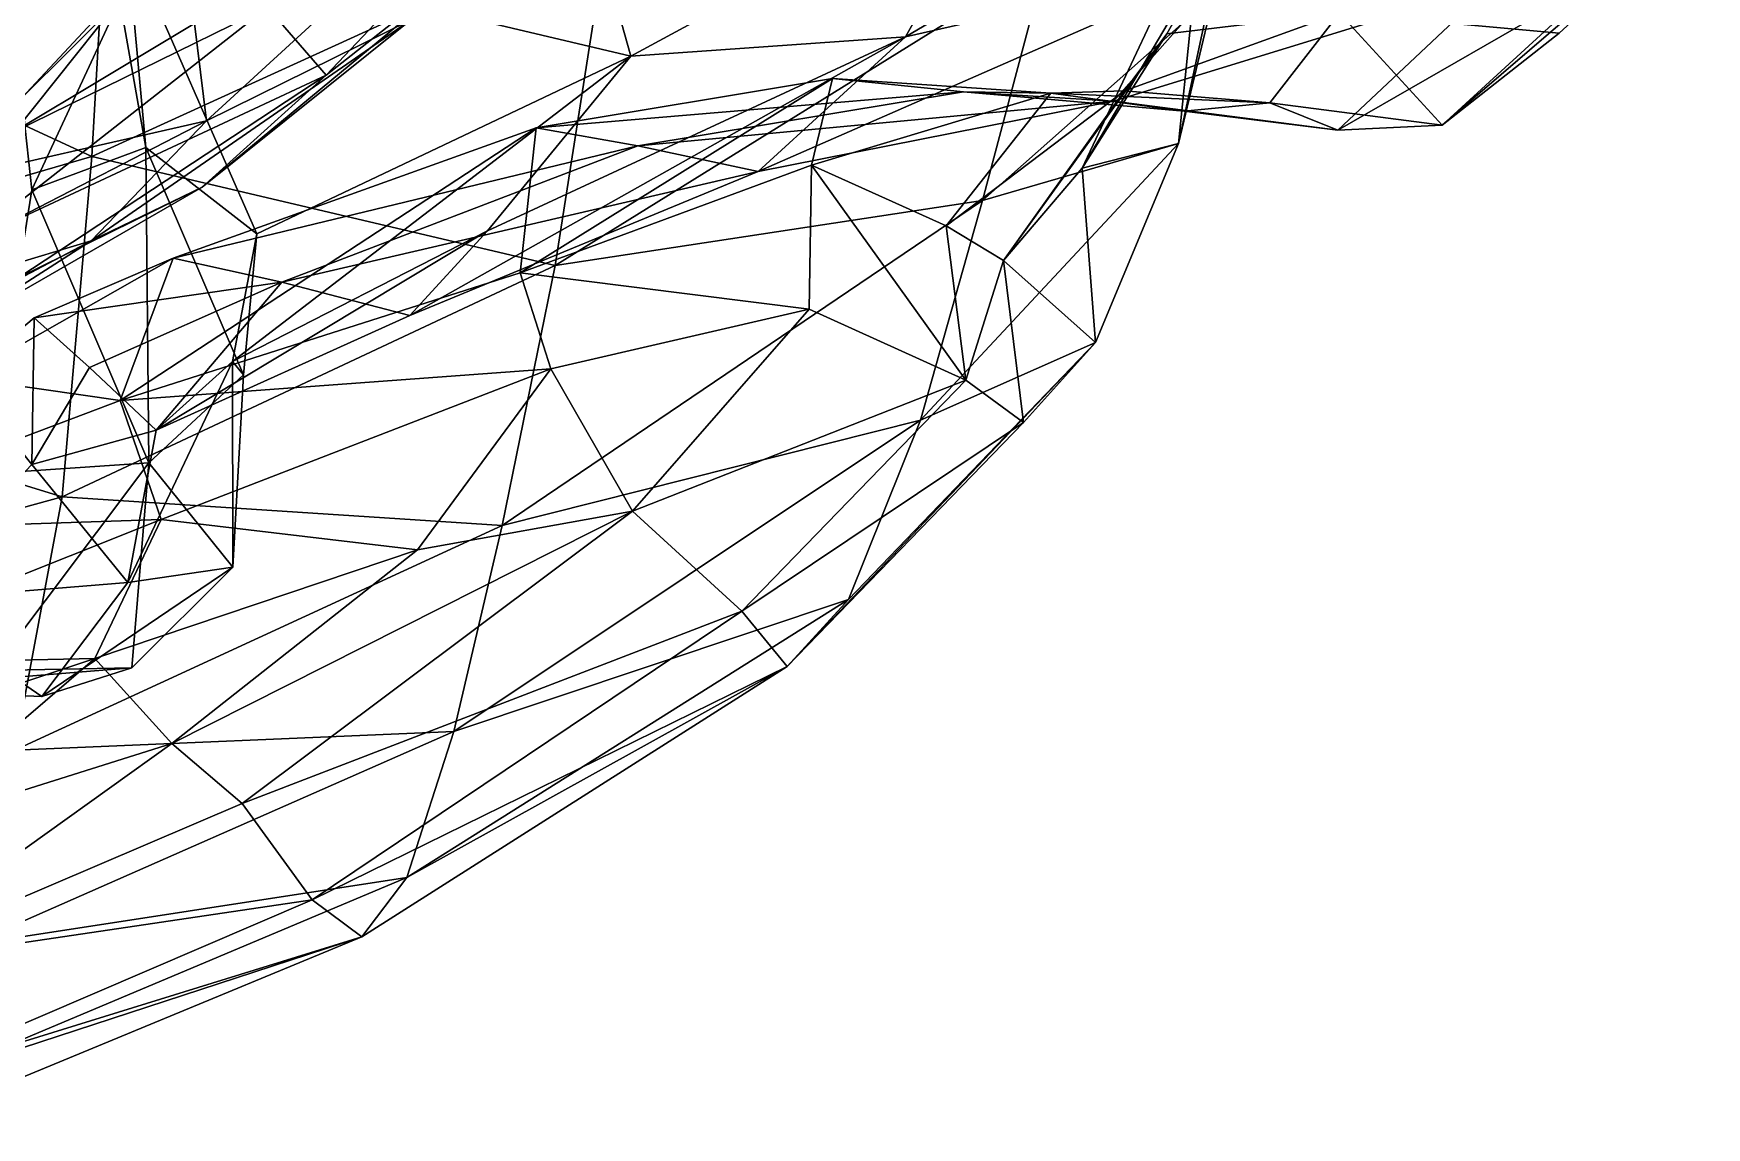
# Model space of a CAD drawing. Extents: x -4.77 to 4.77, y -2.48 to 3.3.
# Drawn here: x 0.1919 to 0.4773, y -2.4513 to -2.2647 of the extents above; entities that cross this region are included whole.
import ezdxf

# ---------------------------------------------------------------- set-up
doc = ezdxf.new("R2010")
doc.units = 0

msp = doc.modelspace()

# ---------------------------------------------------------------- linework, layer by layer
for points in [[(0.29375, -2.26856, -0.59792), (0.20773, -2.24819, -0.65384), (0.27683, -2.20829, -0.59)], [(0.29375, -2.26856, 0.59792), (0.27683, -2.20829, 0.59), (0.20773, -2.24819, 0.65384)], [(0.27683, -2.20829, -0.59), (0.35843, -2.23355, -0.51914), (0.29375, -2.26856, -0.59792)], [(0.27683, -2.20829, 0.59), (0.29375, -2.26856, 0.59792), (0.35843, -2.23355, 0.51914)], [(0.20183, -2.28567, 0.2466), (0.20611, -2.21076, 0.31809), (0.105, -2.24086, 0.32731)], [(0.20183, -2.28567, -0.2466), (0.105, -2.24086, -0.32731), (0.20611, -2.21076, -0.31809)], [(0.20611, -2.21076, 0.31809), (0.20183, -2.28567, 0.2466), (0.29009, -2.24536, 0.23145)], [(0.20611, -2.21076, -0.31809), (0.29009, -2.24536, -0.23145), (0.20183, -2.28567, -0.2466)], [(0.34062, -2.26523, -0.50061), (0.41258, -2.22285, -0.40562), (0.39717, -2.25242, -0.3916)], [(0.34062, -2.26523, -0.50061), (0.35843, -2.23355, -0.51914), (0.41258, -2.22285, -0.40562)], [(0.34062, -2.26523, 0.50061), (0.39717, -2.25242, 0.3916), (0.41258, -2.22285, 0.40562)], [(0.34062, -2.26523, 0.50061), (0.41258, -2.22285, 0.40562), (0.35843, -2.23355, 0.51914)], [(0.40415, -2.23118, -0.01649), (0.37078, -2.28765, -0.08511), (0.3852, -2.26474, -0.09885)], [(0.40415, -2.23118, -0.01649), (0.39119, -2.24425, 0.01205), (0.37078, -2.28765, -0.08511)], [(0.40415, -2.23118, 0.01649), (0.3852, -2.26474, 0.09885), (0.37078, -2.28765, 0.08511)], [(0.40415, -2.23118, 0.01649), (0.37078, -2.28765, 0.08511), (0.39119, -2.24425, -0.01205)], [(0.40415, -2.23118, -0.01649), (0.3852, -2.26474, -0.09885), (0.41464, -2.26123, -0.10009)], [(0.40415, -2.23118, 0.01649), (0.41464, -2.26123, 0.10009), (0.3852, -2.26474, 0.09885)], [(0.29375, -2.26856, -0.59792), (0.35843, -2.23355, -0.51914), (0.34062, -2.26523, -0.50061)], [(0.29375, -2.26856, 0.59792), (0.34062, -2.26523, 0.50061), (0.35843, -2.23355, 0.51914)], [(0.23177, -2.26024, -0.82074), (0.24179, -2.27182, -0.89091), (0.27609, -2.23556, -0.86358)], [(0.23177, -2.26024, 0.82074), (0.27609, -2.23556, 0.86358), (0.24179, -2.27182, 0.89091)], [(0.28106, -2.24085, -0.92582), (0.27609, -2.23556, -0.86358), (0.24179, -2.27182, -0.89091)], [(0.28106, -2.24085, 0.92582), (0.24179, -2.27182, 0.89091), (0.27609, -2.23556, 0.86358)], [(0.26653, -2.23817, -1.04019), (0.22141, -2.27956, -1.0237), (0.21932, -2.26298, -1.07505)], [(0.26653, -2.23817, 1.04019), (0.21932, -2.26298, 1.07505), (0.22141, -2.27956, 1.0237)], [(0.25619, -2.26241, -0.9719), (0.22141, -2.27956, -1.0237), (0.26653, -2.23817, -1.04019)], [(0.25619, -2.26241, 0.9719), (0.26653, -2.23817, 1.04019), (0.22141, -2.27956, 1.0237)], [(0.3872, -2.28345, 0.02136), (0.39696, -2.23784, 0.04609), (0.39325, -2.25815, 0.06699)], [(0.3872, -2.28345, 0.02136), (0.39119, -2.24425, 0.01205), (0.39696, -2.23784, 0.04609)], [(0.3872, -2.28345, -0.02136), (0.39325, -2.25815, -0.06699), (0.39696, -2.23784, -0.04609)], [(0.3872, -2.28345, -0.02136), (0.39696, -2.23784, -0.04609), (0.39119, -2.24425, -0.01205)], [(0.20183, -2.28567, 0.2466), (0.105, -2.24086, 0.32731), (0.10228, -2.3146, 0.25278)], [(0.20183, -2.28567, -0.2466), (0.10228, -2.3146, -0.25278), (0.105, -2.24086, -0.32731)], [(0.22067, -2.2909, -0.94563), (0.28106, -2.24085, -0.92582), (0.24179, -2.27182, -0.89091)], [(0.22067, -2.2909, -0.94563), (0.25619, -2.26241, -0.9719), (0.28106, -2.24085, -0.92582)], [(0.22067, -2.2909, 0.94563), (0.24179, -2.27182, 0.89091), (0.28106, -2.24085, 0.92582)], [(0.22067, -2.2909, 0.94563), (0.28106, -2.24085, 0.92582), (0.25619, -2.26241, 0.9719)], [(0.47727, -2.24152, -0.11523), (0.43216, -2.28031, -0.19424), (0.45968, -2.25507, -0.2017)], [(0.47727, -2.24152, -0.11523), (0.45216, -2.26461, -0.10014), (0.43216, -2.28031, -0.19424)], [(0.47727, -2.24152, 0.11523), (0.45968, -2.25507, 0.2017), (0.43216, -2.28031, 0.19424)], [(0.47727, -2.24152, 0.11523), (0.43216, -2.28031, 0.19424), (0.45216, -2.26461, 0.10014)], [(0.20183, -2.28567, 0.2466), (0.28085, -2.30427, 0.16446), (0.29009, -2.24536, 0.23145)], [(0.20183, -2.28567, -0.2466), (0.29009, -2.24536, -0.23145), (0.28085, -2.30427, -0.16446)], [(0.29009, -2.24536, 0.23145), (0.28085, -2.30427, 0.16446), (0.36465, -2.25221, 0.13949)], [(0.29009, -2.24536, -0.23145), (0.36465, -2.25221, -0.13949), (0.28085, -2.30427, -0.16446)], [(0.37078, -2.28765, -0.08511), (0.39119, -2.24425, 0.01205), (0.3872, -2.28345, 0.02136)], [(0.37078, -2.28765, 0.08511), (0.3872, -2.28345, -0.02136), (0.39119, -2.24425, -0.01205)], [(0.20658, -2.25903, -0.70708), (0.20773, -2.24819, -0.65384), (0.21103, -2.28416, -0.68716)], [(0.20658, -2.25903, 0.70708), (0.21103, -2.28416, 0.68716), (0.20773, -2.24819, 0.65384)], [(0.21103, -2.28416, -0.68716), (0.20773, -2.24819, -0.65384), (0.22999, -2.29884, -0.65223)], [(0.29375, -2.26856, -0.59792), (0.22999, -2.29884, -0.65223), (0.20773, -2.24819, -0.65384)], [(0.21103, -2.28416, 0.68716), (0.22999, -2.29884, 0.65223), (0.20773, -2.24819, 0.65384)], [(0.29375, -2.26856, 0.59792), (0.20773, -2.24819, 0.65384), (0.22999, -2.29884, 0.65223)], [(0.18989, -2.27567, -0.71768), (0.18867, -2.28143, -0.79335), (0.21309, -2.25077, -0.76777)], [(0.23177, -2.26024, -0.82074), (0.21309, -2.25077, -0.76777), (0.18867, -2.28143, -0.79335)], [(0.18989, -2.27567, 0.71768), (0.21309, -2.25077, 0.76777), (0.18867, -2.28143, 0.79335)], [(0.23177, -2.26024, 0.82074), (0.18867, -2.28143, 0.79335), (0.21309, -2.25077, 0.76777)], [(0.18989, -2.27567, -0.71768), (0.21309, -2.25077, -0.76777), (0.20658, -2.25903, -0.70708)], [(0.18989, -2.27567, 0.71768), (0.20658, -2.25903, 0.70708), (0.21309, -2.25077, 0.76777)], [(0.35379, -2.29316, 0.08686), (0.36465, -2.25221, 0.13949), (0.28085, -2.30427, 0.16446)], [(0.35379, -2.29316, -0.08686), (0.28085, -2.30427, -0.16446), (0.36465, -2.25221, -0.13949)], [(0.39717, -2.25242, -0.3916), (0.31548, -2.28824, -0.47921), (0.34062, -2.26523, -0.50061)], [(0.39717, -2.25242, -0.3916), (0.37612, -2.27621, -0.37511), (0.31548, -2.28824, -0.47921)], [(0.39717, -2.25242, 0.3916), (0.34062, -2.26523, 0.50061), (0.31548, -2.28824, 0.47921)], [(0.39717, -2.25242, 0.3916), (0.31548, -2.28824, 0.47921), (0.37612, -2.27621, 0.37511)], [(0.39325, -2.25815, 0.06699), (0.36465, -2.25221, 0.13949), (0.35379, -2.29316, 0.08686)], [(0.39325, -2.25815, -0.06699), (0.35379, -2.29316, -0.08686), (0.36465, -2.25221, -0.13949)], [(0.44075, -2.25635, -0.27101), (0.37612, -2.27621, -0.37511), (0.39717, -2.25242, -0.3916)], [(0.44075, -2.25635, 0.27101), (0.39717, -2.25242, 0.3916), (0.37612, -2.27621, 0.37511)], [(0.44075, -2.25635, -0.27101), (0.41439, -2.2812, -0.25886), (0.37612, -2.27621, -0.37511)], [(0.44075, -2.25635, 0.27101), (0.37612, -2.27621, 0.37511), (0.41439, -2.2812, 0.25886)], [(0.45968, -2.25507, -0.2017), (0.41439, -2.2812, -0.25886), (0.44075, -2.25635, -0.27101)], [(0.45968, -2.25507, -0.2017), (0.43216, -2.28031, -0.19424), (0.41439, -2.2812, -0.25886)], [(0.45968, -2.25507, 0.2017), (0.44075, -2.25635, 0.27101), (0.41439, -2.2812, 0.25886)], [(0.45968, -2.25507, 0.2017), (0.41439, -2.2812, 0.25886), (0.43216, -2.28031, 0.19424)], [(0.23177, -2.26024, -0.82074), (0.18867, -2.28143, -0.79335), (0.18043, -2.30045, -0.84132)], [(0.24179, -2.27182, -0.89091), (0.23177, -2.26024, -0.82074), (0.18043, -2.30045, -0.84132)], [(0.23177, -2.26024, 0.82074), (0.18043, -2.30045, 0.84132), (0.18867, -2.28143, 0.79335)], [(0.24179, -2.27182, 0.89091), (0.18043, -2.30045, 0.84132), (0.23177, -2.26024, 0.82074)], [(0.20658, -2.25903, -0.70708), (0.19158, -2.29136, -0.69953), (0.18989, -2.27567, -0.71768)], [(0.20658, -2.25903, 0.70708), (0.18989, -2.27567, 0.71768), (0.19158, -2.29136, 0.69953)], [(0.20658, -2.25903, -0.70708), (0.21103, -2.28416, -0.68716), (0.19158, -2.29136, -0.69953)], [(0.20658, -2.25903, 0.70708), (0.19158, -2.29136, 0.69953), (0.21103, -2.28416, 0.68716)], [(0.35379, -2.29316, 0.08686), (0.3872, -2.28345, 0.02136), (0.39325, -2.25815, 0.06699)], [(0.35379, -2.29316, -0.08686), (0.39325, -2.25815, -0.06699), (0.3872, -2.28345, -0.02136)], [(0.18715, -2.263, -1.11701), (0.21932, -2.26298, -1.07505), (0.17342, -2.29048, -1.07759)], [(0.22141, -2.27956, -1.0237), (0.17342, -2.29048, -1.07759), (0.21932, -2.26298, -1.07505)], [(0.18715, -2.263, 1.11701), (0.17342, -2.29048, 1.07759), (0.21932, -2.26298, 1.07505)], [(0.22141, -2.27956, 1.0237), (0.21932, -2.26298, 1.07505), (0.17342, -2.29048, 1.07759)], [(0.20171, -2.30003, -0.98355), (0.25619, -2.26241, -0.9719), (0.22067, -2.2909, -0.94563)], [(0.20171, -2.30003, -0.98355), (0.22141, -2.27956, -1.0237), (0.25619, -2.26241, -0.9719)], [(0.20171, -2.30003, 0.98355), (0.22067, -2.2909, 0.94563), (0.25619, -2.26241, 0.9719)], [(0.20171, -2.30003, 0.98355), (0.25619, -2.26241, 0.9719), (0.22141, -2.27956, 1.0237)], [(0.41464, -2.26123, -0.10009), (0.37797, -2.27445, -0.18082), (0.40279, -2.2765, -0.18704)], [(0.41464, -2.26123, -0.10009), (0.3852, -2.26474, -0.09885), (0.37797, -2.27445, -0.18082)], [(0.41464, -2.26123, 0.10009), (0.40279, -2.2765, 0.18704), (0.37797, -2.27445, 0.18082)], [(0.41464, -2.26123, 0.10009), (0.37797, -2.27445, 0.18082), (0.3852, -2.26474, 0.09885)], [(0.43216, -2.28031, -0.19424), (0.41464, -2.26123, -0.10009), (0.40279, -2.2765, -0.18704)], [(0.43216, -2.28031, 0.19424), (0.40279, -2.2765, 0.18704), (0.41464, -2.26123, 0.10009)], [(0.43216, -2.28031, -0.19424), (0.45216, -2.26461, -0.10014), (0.41464, -2.26123, -0.10009)], [(0.43216, -2.28031, 0.19424), (0.41464, -2.26123, 0.10009), (0.45216, -2.26461, 0.10014)], [(0.34062, -2.26523, -0.50061), (0.25606, -2.31281, -0.5372), (0.26932, -2.29837, -0.57541)], [(0.34062, -2.26523, -0.50061), (0.31548, -2.28824, -0.47921), (0.25606, -2.31281, -0.5372)], [(0.34062, -2.26523, 0.50061), (0.26932, -2.29837, 0.57541), (0.25606, -2.31281, 0.5372)], [(0.34062, -2.26523, 0.50061), (0.25606, -2.31281, 0.5372), (0.31548, -2.28824, 0.47921)], [(0.29375, -2.26856, -0.59792), (0.34062, -2.26523, -0.50061), (0.26932, -2.29837, -0.57541)], [(0.29375, -2.26856, 0.59792), (0.26932, -2.29837, 0.57541), (0.34062, -2.26523, 0.50061)], [(0.3852, -2.26474, -0.09885), (0.35732, -2.30343, -0.17402), (0.37797, -2.27445, -0.18082)], [(0.3852, -2.26474, -0.09885), (0.37078, -2.28765, -0.08511), (0.35732, -2.30343, -0.17402)], [(0.3852, -2.26474, 0.09885), (0.37797, -2.27445, 0.18082), (0.35732, -2.30343, 0.17402)], [(0.3852, -2.26474, 0.09885), (0.35732, -2.30343, 0.17402), (0.37078, -2.28765, 0.08511)], [(0.22585, -2.32066, -0.60692), (0.29375, -2.26856, -0.59792), (0.26932, -2.29837, -0.57541)], [(0.22585, -2.32066, -0.60692), (0.22999, -2.29884, -0.65223), (0.29375, -2.26856, -0.59792)], [(0.22585, -2.32066, 0.60692), (0.26932, -2.29837, 0.57541), (0.29375, -2.26856, 0.59792)], [(0.22585, -2.32066, 0.60692), (0.29375, -2.26856, 0.59792), (0.22999, -2.29884, 0.65223)], [(0.24179, -2.27182, -0.89091), (0.18043, -2.30045, -0.84132), (0.18935, -2.30632, -0.89087)], [(0.24179, -2.27182, 0.89091), (0.18935, -2.30632, 0.89087), (0.18043, -2.30045, 0.84132)], [(0.22067, -2.2909, -0.94563), (0.24179, -2.27182, -0.89091), (0.18935, -2.30632, -0.89087)], [(0.22067, -2.2909, 0.94563), (0.18935, -2.30632, 0.89087), (0.24179, -2.27182, 0.89091)], [(0.27491, -2.3055, -0.41836), (0.32816, -2.27238, -0.35718), (0.32459, -2.28717, -0.33858)], [(0.27491, -2.3055, -0.41836), (0.27763, -2.28079, -0.43833), (0.32816, -2.27238, -0.35718)], [(0.27491, -2.3055, 0.41836), (0.32459, -2.28717, 0.33858), (0.32816, -2.27238, 0.35718)], [(0.27491, -2.3055, 0.41836), (0.32816, -2.27238, 0.35718), (0.27763, -2.28079, 0.43833)], [(0.35054, -2.27465, -0.36554), (0.32816, -2.27238, -0.35718), (0.27763, -2.28079, -0.43833)], [(0.35054, -2.27465, 0.36554), (0.27763, -2.28079, 0.43833), (0.32816, -2.27238, 0.35718)], [(0.36544, -2.27484, -0.25195), (0.32459, -2.28717, -0.33858), (0.32816, -2.27238, -0.35718)], [(0.36544, -2.27484, 0.25195), (0.32816, -2.27238, 0.35718), (0.32459, -2.28717, 0.33858)], [(0.36544, -2.27484, -0.25195), (0.32816, -2.27238, -0.35718), (0.35054, -2.27465, -0.36554)], [(0.36544, -2.27484, 0.25195), (0.35054, -2.27465, 0.36554), (0.32816, -2.27238, 0.35718)], [(0.34759, -2.29751, -0.24689), (0.37797, -2.27445, -0.18082), (0.35732, -2.30343, -0.17402)], [(0.34759, -2.29751, -0.24689), (0.36544, -2.27484, -0.25195), (0.37797, -2.27445, -0.18082)], [(0.34759, -2.29751, 0.24689), (0.35732, -2.30343, 0.17402), (0.37797, -2.27445, 0.18082)], [(0.34759, -2.29751, 0.24689), (0.37797, -2.27445, 0.18082), (0.36544, -2.27484, 0.25195)], [(0.40279, -2.2765, -0.18704), (0.37797, -2.27445, -0.18082), (0.36544, -2.27484, -0.25195)], [(0.40279, -2.2765, 0.18704), (0.36544, -2.27484, 0.25195), (0.37797, -2.27445, 0.18082)], [(0.35054, -2.27465, -0.36554), (0.27763, -2.28079, -0.43833), (0.29498, -2.28387, -0.4572)], [(0.35054, -2.27465, 0.36554), (0.29498, -2.28387, 0.4572), (0.27763, -2.28079, 0.43833)], [(0.29498, -2.28387, -0.4572), (0.37612, -2.27621, -0.37511), (0.35054, -2.27465, -0.36554)], [(0.29498, -2.28387, 0.4572), (0.35054, -2.27465, 0.36554), (0.37612, -2.27621, 0.37511)], [(0.29498, -2.28387, -0.4572), (0.31548, -2.28824, -0.47921), (0.37612, -2.27621, -0.37511)], [(0.29498, -2.28387, 0.4572), (0.37612, -2.27621, 0.37511), (0.31548, -2.28824, 0.47921)], [(0.36544, -2.27484, -0.25195), (0.34759, -2.29751, -0.24689), (0.32459, -2.28717, -0.33858)], [(0.36544, -2.27484, 0.25195), (0.32459, -2.28717, 0.33858), (0.34759, -2.29751, 0.24689)], [(0.36544, -2.27484, -0.25195), (0.35054, -2.27465, -0.36554), (0.38817, -2.27793, -0.25517)], [(0.37612, -2.27621, -0.37511), (0.38817, -2.27793, -0.25517), (0.35054, -2.27465, -0.36554)], [(0.36544, -2.27484, 0.25195), (0.38817, -2.27793, 0.25517), (0.35054, -2.27465, 0.36554)], [(0.37612, -2.27621, 0.37511), (0.35054, -2.27465, 0.36554), (0.38817, -2.27793, 0.25517)], [(0.40279, -2.2765, -0.18704), (0.36544, -2.27484, -0.25195), (0.38817, -2.27793, -0.25517)], [(0.40279, -2.2765, 0.18704), (0.38817, -2.27793, 0.25517), (0.36544, -2.27484, 0.25195)], [(0.37612, -2.27621, -0.37511), (0.41439, -2.2812, -0.25886), (0.38817, -2.27793, -0.25517)], [(0.37612, -2.27621, 0.37511), (0.38817, -2.27793, 0.25517), (0.41439, -2.2812, 0.25886)], [(0.41439, -2.2812, -0.25886), (0.40279, -2.2765, -0.18704), (0.38817, -2.27793, -0.25517)], [(0.41439, -2.2812, 0.25886), (0.38817, -2.27793, 0.25517), (0.40279, -2.2765, 0.18704)], [(0.41439, -2.2812, -0.25886), (0.43216, -2.28031, -0.19424), (0.40279, -2.2765, -0.18704)], [(0.41439, -2.2812, 0.25886), (0.40279, -2.2765, 0.18704), (0.43216, -2.28031, 0.19424)], [(0.22141, -2.27956, -1.0237), (0.15343, -2.31463, -1.03468), (0.17342, -2.29048, -1.07759)], [(0.15343, -2.31463, -1.03468), (0.22141, -2.27956, -1.0237), (0.20171, -2.30003, -0.98355)], [(0.22141, -2.27956, 1.0237), (0.17342, -2.29048, 1.07759), (0.15343, -2.31463, 1.03468)], [(0.15343, -2.31463, 1.03468), (0.20171, -2.30003, 0.98355), (0.22141, -2.27956, 1.0237)], [(0.27763, -2.28079, -0.43833), (0.20669, -2.32729, -0.47213), (0.21571, -2.30304, -0.49656)], [(0.27763, -2.28079, -0.43833), (0.27491, -2.3055, -0.41836), (0.20669, -2.32729, -0.47213)], [(0.27763, -2.28079, 0.43833), (0.21571, -2.30304, 0.49656), (0.20669, -2.32729, 0.47213)], [(0.27763, -2.28079, 0.43833), (0.20669, -2.32729, 0.47213), (0.27491, -2.3055, 0.41836)], [(0.29498, -2.28387, -0.4572), (0.27763, -2.28079, -0.43833), (0.21571, -2.30304, -0.49656)], [(0.29498, -2.28387, 0.4572), (0.21571, -2.30304, 0.49656), (0.27763, -2.28079, 0.43833)], [(0.10228, -2.3146, 0.25278), (0.19677, -2.3437, 0.1739), (0.20183, -2.28567, 0.2466)], [(0.10228, -2.3146, -0.25278), (0.20183, -2.28567, -0.2466), (0.19677, -2.3437, -0.1739)], [(0.21154, -2.33795, -0.68174), (0.19158, -2.29136, -0.69953), (0.21103, -2.28416, -0.68716)], [(0.21154, -2.33795, 0.68174), (0.21103, -2.28416, 0.68716), (0.19158, -2.29136, 0.69953)], [(0.20183, -2.28567, 0.2466), (0.19677, -2.3437, 0.1739), (0.28085, -2.30427, 0.16446)], [(0.20183, -2.28567, -0.2466), (0.28085, -2.30427, -0.16446), (0.19677, -2.3437, -0.1739)], [(0.21154, -2.33795, -0.68174), (0.21103, -2.28416, -0.68716), (0.22772, -2.32293, -0.67077)], [(0.21103, -2.28416, -0.68716), (0.22999, -2.29884, -0.65223), (0.22772, -2.32293, -0.67077)], [(0.21154, -2.33795, 0.68174), (0.22772, -2.32293, 0.67077), (0.21103, -2.28416, 0.68716)], [(0.21103, -2.28416, 0.68716), (0.22772, -2.32293, 0.67077), (0.22999, -2.29884, 0.65223)], [(0.29498, -2.28387, -0.4572), (0.21571, -2.30304, -0.49656), (0.23422, -2.30713, -0.51534)], [(0.29498, -2.28387, 0.4572), (0.23422, -2.30713, 0.51534), (0.21571, -2.30304, 0.49656)], [(0.23422, -2.30713, -0.51534), (0.31548, -2.28824, -0.47921), (0.29498, -2.28387, -0.4572)], [(0.23422, -2.30713, 0.51534), (0.29498, -2.28387, 0.4572), (0.31548, -2.28824, 0.47921)], [(0.3432, -2.33066, 0.01924), (0.37305, -2.31741, -0.0807), (0.3872, -2.28345, 0.02136)], [(0.35379, -2.29316, 0.08686), (0.3432, -2.33066, 0.01924), (0.3872, -2.28345, 0.02136)], [(0.3432, -2.33066, -0.01924), (0.3872, -2.28345, -0.02136), (0.37305, -2.31741, 0.0807)], [(0.35379, -2.29316, -0.08686), (0.3872, -2.28345, -0.02136), (0.3432, -2.33066, -0.01924)], [(0.37078, -2.28765, -0.08511), (0.3872, -2.28345, 0.02136), (0.37305, -2.31741, -0.0807)], [(0.37078, -2.28765, 0.08511), (0.37305, -2.31741, 0.0807), (0.3872, -2.28345, -0.02136)], [(0.23422, -2.30713, -0.51534), (0.25606, -2.31281, -0.5372), (0.31548, -2.28824, -0.47921)], [(0.23422, -2.30713, 0.51534), (0.31548, -2.28824, 0.47921), (0.25606, -2.31281, 0.5372)], [(0.32419, -2.31173, -0.35076), (0.27491, -2.3055, -0.41836), (0.32459, -2.28717, -0.33858)], [(0.32419, -2.31173, 0.35076), (0.32459, -2.28717, 0.33858), (0.27491, -2.3055, 0.41836)], [(0.32459, -2.28717, -0.33858), (0.35093, -2.32381, -0.25176), (0.32419, -2.31173, -0.35076)], [(0.32459, -2.28717, 0.33858), (0.32419, -2.31173, 0.35076), (0.35093, -2.32381, 0.25176)], [(0.32459, -2.28717, -0.33858), (0.34759, -2.29751, -0.24689), (0.35093, -2.32381, -0.25176)], [(0.32459, -2.28717, 0.33858), (0.35093, -2.32381, 0.25176), (0.34759, -2.29751, 0.24689)], [(0.37305, -2.31741, -0.0807), (0.35732, -2.30343, -0.17402), (0.37078, -2.28765, -0.08511)], [(0.37305, -2.31741, 0.0807), (0.37078, -2.28765, 0.08511), (0.35732, -2.30343, 0.17402)], [(0.22067, -2.2909, -0.94563), (0.18935, -2.30632, -0.89087), (0.17465, -2.31742, -0.93329)], [(0.20171, -2.30003, -0.98355), (0.22067, -2.2909, -0.94563), (0.17465, -2.31742, -0.93329)], [(0.22067, -2.2909, 0.94563), (0.17465, -2.31742, 0.93329), (0.18935, -2.30632, 0.89087)], [(0.20171, -2.30003, 0.98355), (0.17465, -2.31742, 0.93329), (0.22067, -2.2909, 0.94563)], [(0.19158, -2.29136, -0.69953), (0.21154, -2.33795, -0.68174), (0.18385, -2.33983, -0.68402)], [(0.19158, -2.29136, 0.69953), (0.18385, -2.33983, 0.68402), (0.21154, -2.33795, 0.68174)], [(0.35379, -2.29316, 0.08686), (0.28085, -2.30427, 0.16446), (0.27185, -2.34859, 0.09837)], [(0.27185, -2.34859, 0.09837), (0.3432, -2.33066, 0.01924), (0.35379, -2.29316, 0.08686)], [(0.35379, -2.29316, -0.08686), (0.27185, -2.34859, -0.09837), (0.28085, -2.30427, -0.16446)], [(0.27185, -2.34859, -0.09837), (0.35379, -2.29316, -0.08686), (0.3432, -2.33066, -0.01924)], [(0.15343, -2.31463, -1.03468), (0.20171, -2.30003, -0.98355), (0.16038, -2.32184, -0.98029)], [(0.15343, -2.31463, 1.03468), (0.16038, -2.32184, 0.98029), (0.20171, -2.30003, 0.98355)], [(0.20171, -2.30003, -0.98355), (0.17465, -2.31742, -0.93329), (0.16038, -2.32184, -0.98029)], [(0.20171, -2.30003, 0.98355), (0.16038, -2.32184, 0.98029), (0.17465, -2.31742, 0.93329)], [(0.26932, -2.29837, -0.57541), (0.21278, -2.33235, -0.55832), (0.22585, -2.32066, -0.60692)], [(0.26932, -2.29837, -0.57541), (0.25606, -2.31281, -0.5372), (0.21278, -2.33235, -0.55832)], [(0.26932, -2.29837, 0.57541), (0.22585, -2.32066, 0.60692), (0.21278, -2.33235, 0.55832)], [(0.26932, -2.29837, 0.57541), (0.21278, -2.33235, 0.55832), (0.25606, -2.31281, 0.5372)], [(0.22772, -2.32293, -0.67077), (0.22999, -2.29884, -0.65223), (0.22585, -2.32066, -0.60692)], [(0.22772, -2.32293, 0.67077), (0.22585, -2.32066, 0.60692), (0.22999, -2.29884, 0.65223)], [(0.35093, -2.32381, -0.25176), (0.34759, -2.29751, -0.24689), (0.35732, -2.30343, -0.17402)], [(0.35093, -2.32381, 0.25176), (0.35732, -2.30343, 0.17402), (0.34759, -2.29751, 0.24689)], [(0.21571, -2.30304, -0.49656), (0.17979, -2.32341, -0.50106), (0.192, -2.31321, -0.51376)], [(0.21571, -2.30304, -0.49656), (0.20669, -2.32729, -0.47213), (0.17979, -2.32341, -0.50106)], [(0.21571, -2.30304, 0.49656), (0.192, -2.31321, 0.51376), (0.17979, -2.32341, 0.50106)], [(0.21571, -2.30304, 0.49656), (0.17979, -2.32341, 0.50106), (0.20669, -2.32729, 0.47213)], [(0.23422, -2.30713, -0.51534), (0.21571, -2.30304, -0.49656), (0.192, -2.31321, -0.51376)], [(0.23422, -2.30713, 0.51534), (0.192, -2.31321, 0.51376), (0.21571, -2.30304, 0.49656)], [(0.27185, -2.34859, 0.09837), (0.28085, -2.30427, 0.16446), (0.19677, -2.3437, 0.1739)], [(0.27185, -2.34859, -0.09837), (0.19677, -2.3437, -0.1739), (0.28085, -2.30427, -0.16446)], [(0.2801, -2.3219, -0.41855), (0.20669, -2.32729, -0.47213), (0.27491, -2.3055, -0.41836)], [(0.2801, -2.3219, 0.41855), (0.27491, -2.3055, 0.41836), (0.20669, -2.32729, 0.47213)], [(0.32419, -2.31173, -0.35076), (0.2801, -2.3219, -0.41855), (0.27491, -2.3055, -0.41836)], [(0.32419, -2.31173, 0.35076), (0.27491, -2.3055, 0.41836), (0.2801, -2.3219, 0.41855)], [(0.35093, -2.32381, -0.25176), (0.35732, -2.30343, -0.17402), (0.36076, -2.33104, -0.17382)], [(0.35093, -2.32381, 0.25176), (0.36076, -2.33104, 0.17382), (0.35732, -2.30343, 0.17402)], [(0.37305, -2.31741, -0.0807), (0.36076, -2.33104, -0.17382), (0.35732, -2.30343, -0.17402)], [(0.37305, -2.31741, 0.0807), (0.35732, -2.30343, 0.17402), (0.36076, -2.33104, 0.17382)], [(0.23422, -2.30713, -0.51534), (0.192, -2.31321, -0.51376), (0.20144, -2.32165, -0.53421)], [(0.23422, -2.30713, 0.51534), (0.20144, -2.32165, 0.53421), (0.192, -2.31321, 0.51376)], [(0.21278, -2.33235, -0.55832), (0.23422, -2.30713, -0.51534), (0.20144, -2.32165, -0.53421)], [(0.21278, -2.33235, 0.55832), (0.20144, -2.32165, 0.53421), (0.23422, -2.30713, 0.51534)], [(0.21278, -2.33235, -0.55832), (0.25606, -2.31281, -0.5372), (0.23422, -2.30713, -0.51534)], [(0.21278, -2.33235, 0.55832), (0.23422, -2.30713, 0.51534), (0.25606, -2.31281, 0.5372)], [(0.29406, -2.3462, -0.34521), (0.2801, -2.3219, -0.41855), (0.32419, -2.31173, -0.35076)], [(0.29406, -2.3462, 0.34521), (0.32419, -2.31173, 0.35076), (0.2801, -2.3219, 0.41855)], [(0.29406, -2.3462, -0.34521), (0.32419, -2.31173, -0.35076), (0.35093, -2.32381, -0.25176)], [(0.29406, -2.3462, 0.34521), (0.35093, -2.32381, 0.25176), (0.32419, -2.31173, 0.35076)], [(0.192, -2.31321, -0.51376), (0.17979, -2.32341, -0.50106), (0.19159, -2.33821, -0.53101)], [(0.192, -2.31321, 0.51376), (0.19159, -2.33821, 0.53101), (0.17979, -2.32341, 0.50106)], [(0.192, -2.31321, -0.51376), (0.19159, -2.33821, -0.53101), (0.20144, -2.32165, -0.53421)], [(0.192, -2.31321, 0.51376), (0.20144, -2.32165, 0.53421), (0.19159, -2.33821, 0.53101)], [(0.10228, -2.3146, 0.25278), (0.0989, -2.37061, 0.17793), (0.19677, -2.3437, 0.1739)], [(0.10228, -2.3146, -0.25278), (0.19677, -2.3437, -0.1739), (0.0989, -2.37061, -0.17793)], [(0.32046, -2.37265, -0.16206), (0.37305, -2.31741, -0.0807), (0.33088, -2.36122, -0.06894)], [(0.32046, -2.37265, -0.16206), (0.36076, -2.33104, -0.17382), (0.37305, -2.31741, -0.0807)], [(0.32046, -2.37265, 0.16206), (0.33088, -2.36122, 0.06894), (0.37305, -2.31741, 0.0807)], [(0.32046, -2.37265, 0.16206), (0.37305, -2.31741, 0.0807), (0.36076, -2.33104, 0.17382)], [(0.3432, -2.33066, 0.01924), (0.33088, -2.36122, -0.06894), (0.37305, -2.31741, -0.0807)], [(0.3432, -2.33066, -0.01924), (0.37305, -2.31741, 0.0807), (0.33088, -2.36122, 0.06894)], [(0.19159, -2.33821, -0.53101), (0.21278, -2.33235, -0.55832), (0.20144, -2.32165, -0.53421)], [(0.19159, -2.33821, 0.53101), (0.20144, -2.32165, 0.53421), (0.21278, -2.33235, 0.55832)], [(0.2801, -2.3219, -0.41855), (0.21367, -2.34762, -0.47121), (0.20669, -2.32729, -0.47213)], [(0.2801, -2.3219, 0.41855), (0.20669, -2.32729, 0.47213), (0.21367, -2.34762, 0.47121)], [(0.22585, -2.32066, -0.60692), (0.20799, -2.35835, -0.5653), (0.2259, -2.35575, -0.6185)], [(0.22585, -2.32066, -0.60692), (0.21278, -2.33235, -0.55832), (0.20799, -2.35835, -0.5653)], [(0.22585, -2.32066, 0.60692), (0.2259, -2.35575, 0.6185), (0.20799, -2.35835, 0.5653)], [(0.22585, -2.32066, 0.60692), (0.20799, -2.35835, 0.5653), (0.21278, -2.33235, 0.55832)], [(0.21154, -2.33795, -0.68174), (0.22772, -2.32293, -0.67077), (0.2259, -2.35575, -0.6185)], [(0.21154, -2.33795, 0.68174), (0.2259, -2.35575, 0.6185), (0.22772, -2.32293, 0.67077)], [(0.2574, -2.35279, -0.40292), (0.21367, -2.34762, -0.47121), (0.2801, -2.3219, -0.41855)], [(0.2574, -2.35279, 0.40292), (0.2801, -2.3219, 0.41855), (0.21367, -2.34762, 0.47121)], [(0.22772, -2.32293, -0.67077), (0.22585, -2.32066, -0.60692), (0.2259, -2.35575, -0.6185)], [(0.22772, -2.32293, 0.67077), (0.2259, -2.35575, 0.6185), (0.22585, -2.32066, 0.60692)], [(0.29406, -2.3462, -0.34521), (0.2574, -2.35279, -0.40292), (0.2801, -2.3219, -0.41855)], [(0.29406, -2.3462, 0.34521), (0.2801, -2.3219, 0.41855), (0.2574, -2.35279, 0.40292)], [(0.14713, -2.34979, -0.49296), (0.17979, -2.32341, -0.50106), (0.20669, -2.32729, -0.47213)], [(0.14713, -2.34979, 0.49296), (0.20669, -2.32729, 0.47213), (0.17979, -2.32341, 0.50106)], [(0.29406, -2.3462, -0.34521), (0.35093, -2.32381, -0.25176), (0.31271, -2.36322, -0.25104)], [(0.29406, -2.3462, 0.34521), (0.31271, -2.36322, 0.25104), (0.35093, -2.32381, 0.25176)], [(0.31271, -2.36322, -0.25104), (0.35093, -2.32381, -0.25176), (0.36076, -2.33104, -0.17382)], [(0.31271, -2.36322, 0.25104), (0.36076, -2.33104, 0.17382), (0.35093, -2.32381, 0.25176)], [(0.21367, -2.34762, -0.47121), (0.14713, -2.34979, -0.49296), (0.20669, -2.32729, -0.47213)], [(0.21367, -2.34762, 0.47121), (0.20669, -2.32729, 0.47213), (0.14713, -2.34979, 0.49296)], [(0.26359, -2.38375, 0.02485), (0.33088, -2.36122, -0.06894), (0.3432, -2.33066, 0.01924)], [(0.27185, -2.34859, 0.09837), (0.26359, -2.38375, 0.02485), (0.3432, -2.33066, 0.01924)], [(0.26359, -2.38375, -0.02485), (0.3432, -2.33066, -0.01924), (0.33088, -2.36122, 0.06894)], [(0.27185, -2.34859, -0.09837), (0.3432, -2.33066, -0.01924), (0.26359, -2.38375, -0.02485)], [(0.31271, -2.36322, -0.25104), (0.36076, -2.33104, -0.17382), (0.32046, -2.37265, -0.16206)], [(0.31271, -2.36322, 0.25104), (0.32046, -2.37265, 0.16206), (0.36076, -2.33104, 0.17382)], [(0.19159, -2.33821, -0.53101), (0.20799, -2.35835, -0.5653), (0.21278, -2.33235, -0.55832)], [(0.19159, -2.33821, 0.53101), (0.21278, -2.33235, 0.55832), (0.20799, -2.35835, 0.5653)], [(0.16952, -2.36146, -0.53655), (0.20799, -2.35835, -0.5653), (0.19159, -2.33821, -0.53101)], [(0.16952, -2.36146, 0.53655), (0.19159, -2.33821, 0.53101), (0.20799, -2.35835, 0.5653)], [(0.18488, -2.37335, -0.63811), (0.18385, -2.33983, -0.68402), (0.21154, -2.33795, -0.68174)], [(0.18488, -2.37335, 0.63811), (0.21154, -2.33795, 0.68174), (0.18385, -2.33983, 0.68402)], [(0.18488, -2.37335, -0.63811), (0.21154, -2.33795, -0.68174), (0.20865, -2.37291, -0.62877)], [(0.18488, -2.37335, 0.63811), (0.20865, -2.37291, 0.62877), (0.21154, -2.33795, 0.68174)], [(0.21154, -2.33795, -0.68174), (0.2259, -2.35575, -0.6185), (0.20865, -2.37291, -0.62877)], [(0.21154, -2.33795, 0.68174), (0.20865, -2.37291, 0.62877), (0.2259, -2.35575, 0.6185)], [(0.1887, -2.38692, 0.10352), (0.19677, -2.3437, 0.1739), (0.0989, -2.37061, 0.17793)], [(0.1887, -2.38692, -0.10352), (0.0989, -2.37061, -0.17793), (0.19677, -2.3437, -0.1739)], [(0.27185, -2.34859, 0.09837), (0.19677, -2.3437, 0.1739), (0.1887, -2.38692, 0.10352)], [(0.27185, -2.34859, -0.09837), (0.1887, -2.38692, -0.10352), (0.19677, -2.3437, -0.1739)], [(0.21367, -2.34762, -0.47121), (0.1515, -2.3724, -0.49303), (0.14713, -2.34979, -0.49296)], [(0.21367, -2.34762, 0.47121), (0.14713, -2.34979, 0.49296), (0.1515, -2.3724, 0.49303)], [(0.20235, -2.37132, -0.44497), (0.1515, -2.3724, -0.49303), (0.21367, -2.34762, -0.47121)], [(0.20235, -2.37132, 0.44497), (0.21367, -2.34762, 0.47121), (0.1515, -2.3724, 0.49303)], [(0.1887, -2.38692, 0.10352), (0.26359, -2.38375, 0.02485), (0.27185, -2.34859, 0.09837)], [(0.1887, -2.38692, -0.10352), (0.27185, -2.34859, -0.09837), (0.26359, -2.38375, -0.02485)], [(0.2574, -2.35279, -0.40292), (0.20235, -2.37132, -0.44497), (0.21367, -2.34762, -0.47121)], [(0.2574, -2.35279, 0.40292), (0.21367, -2.34762, 0.47121), (0.20235, -2.37132, 0.44497)], [(0.21548, -2.38583, -0.37639), (0.29406, -2.3462, -0.34521), (0.2275, -2.39606, -0.3226)], [(0.21548, -2.38583, -0.37639), (0.2574, -2.35279, -0.40292), (0.29406, -2.3462, -0.34521)], [(0.21548, -2.38583, 0.37639), (0.2275, -2.39606, 0.3226), (0.29406, -2.3462, 0.34521)], [(0.21548, -2.38583, 0.37639), (0.29406, -2.3462, 0.34521), (0.2574, -2.35279, 0.40292)], [(0.2275, -2.39606, -0.3226), (0.29406, -2.3462, -0.34521), (0.31271, -2.36322, -0.25104)], [(0.2275, -2.39606, 0.3226), (0.31271, -2.36322, 0.25104), (0.29406, -2.3462, 0.34521)], [(0.21548, -2.38583, -0.37639), (0.20235, -2.37132, -0.44497), (0.2574, -2.35279, -0.40292)], [(0.21548, -2.38583, 0.37639), (0.2574, -2.35279, 0.40292), (0.20235, -2.37132, 0.44497)], [(0.2259, -2.35575, -0.6185), (0.19329, -2.37779, -0.57854), (0.20865, -2.37291, -0.62877)], [(0.2259, -2.35575, -0.6185), (0.20799, -2.35835, -0.5653), (0.19329, -2.37779, -0.57854)], [(0.2259, -2.35575, 0.6185), (0.20865, -2.37291, 0.62877), (0.19329, -2.37779, 0.57854)], [(0.2259, -2.35575, 0.6185), (0.19329, -2.37779, 0.57854), (0.20799, -2.35835, 0.5653)], [(0.16952, -2.36146, -0.53655), (0.19329, -2.37779, -0.57854), (0.20799, -2.35835, -0.5653)], [(0.16952, -2.36146, 0.53655), (0.20799, -2.35835, 0.5653), (0.19329, -2.37779, 0.57854)], [(0.16351, -2.37656, -0.58961), (0.19329, -2.37779, -0.57854), (0.16952, -2.36146, -0.53655)], [(0.16351, -2.37656, 0.58961), (0.16952, -2.36146, 0.53655), (0.19329, -2.37779, 0.57854)], [(0.26359, -2.38375, 0.02485), (0.25555, -2.40869, -0.06025), (0.33088, -2.36122, -0.06894)], [(0.32046, -2.37265, -0.16206), (0.33088, -2.36122, -0.06894), (0.25555, -2.40869, -0.06025)], [(0.26359, -2.38375, -0.02485), (0.33088, -2.36122, 0.06894), (0.25555, -2.40869, 0.06025)], [(0.32046, -2.37265, 0.16206), (0.25555, -2.40869, 0.06025), (0.33088, -2.36122, 0.06894)], [(0.2275, -2.39606, -0.3226), (0.31271, -2.36322, -0.25104), (0.23944, -2.41247, -0.24024)], [(0.2275, -2.39606, 0.3226), (0.23944, -2.41247, 0.24024), (0.31271, -2.36322, 0.25104)], [(0.23944, -2.41247, -0.24024), (0.31271, -2.36322, -0.25104), (0.32046, -2.37265, -0.16206)], [(0.23944, -2.41247, 0.24024), (0.32046, -2.37265, 0.16206), (0.31271, -2.36322, 0.25104)], [(0.20235, -2.37132, -0.44497), (0.15186, -2.38813, -0.45996), (0.1515, -2.3724, -0.49303)], [(0.20235, -2.37132, 0.44497), (0.1515, -2.3724, 0.49303), (0.15186, -2.38813, 0.45996)], [(0.15186, -2.38813, -0.45996), (0.20235, -2.37132, -0.44497), (0.16802, -2.40075, -0.39632)], [(0.15186, -2.38813, 0.45996), (0.16802, -2.40075, 0.39632), (0.20235, -2.37132, 0.44497)], [(0.21548, -2.38583, -0.37639), (0.16802, -2.40075, -0.39632), (0.20235, -2.37132, -0.44497)], [(0.21548, -2.38583, 0.37639), (0.20235, -2.37132, 0.44497), (0.16802, -2.40075, 0.39632)], [(0.20865, -2.37291, -0.62877), (0.16351, -2.37656, -0.58961), (0.18488, -2.37335, -0.63811)], [(0.20865, -2.37291, -0.62877), (0.19329, -2.37779, -0.57854), (0.16351, -2.37656, -0.58961)], [(0.20865, -2.37291, 0.62877), (0.18488, -2.37335, 0.63811), (0.16351, -2.37656, 0.58961)], [(0.20865, -2.37291, 0.62877), (0.16351, -2.37656, 0.58961), (0.19329, -2.37779, 0.57854)], [(0.23944, -2.41247, -0.24024), (0.32046, -2.37265, -0.16206), (0.24791, -2.41877, -0.15167)], [(0.23944, -2.41247, 0.24024), (0.24791, -2.41877, 0.15167), (0.32046, -2.37265, 0.16206)], [(0.32046, -2.37265, -0.16206), (0.25555, -2.40869, -0.06025), (0.24791, -2.41877, -0.15167)], [(0.32046, -2.37265, 0.16206), (0.24791, -2.41877, 0.15167), (0.25555, -2.40869, 0.06025)], [(0.21548, -2.38583, -0.37639), (0.16223, -2.42388, -0.3223), (0.16802, -2.40075, -0.39632)], [(0.21548, -2.38583, -0.37639), (0.2275, -2.39606, -0.3226), (0.16223, -2.42388, -0.3223)], [(0.21548, -2.38583, 0.37639), (0.16802, -2.40075, 0.39632), (0.16223, -2.42388, 0.3223)], [(0.21548, -2.38583, 0.37639), (0.16223, -2.42388, 0.3223), (0.2275, -2.39606, 0.3226)], [(0.25555, -2.40869, -0.06025), (0.26359, -2.38375, 0.02485), (0.18088, -2.42017, 0.02796)], [(0.1887, -2.38692, 0.10352), (0.18088, -2.42017, 0.02796), (0.26359, -2.38375, 0.02485)], [(0.25555, -2.40869, 0.06025), (0.18088, -2.42017, -0.02796), (0.26359, -2.38375, -0.02485)], [(0.1887, -2.38692, -0.10352), (0.26359, -2.38375, -0.02485), (0.18088, -2.42017, -0.02796)], [(0.23944, -2.41247, -0.24024), (0.16223, -2.42388, -0.3223), (0.2275, -2.39606, -0.3226)], [(0.23944, -2.41247, 0.24024), (0.2275, -2.39606, 0.3226), (0.16223, -2.42388, 0.3223)], [(0.25555, -2.40869, -0.06025), (0.18088, -2.42017, 0.02796), (0.17467, -2.4427, -0.0561)], [(0.17467, -2.4427, -0.0561), (0.24791, -2.41877, -0.15167), (0.25555, -2.40869, -0.06025)], [(0.25555, -2.40869, 0.06025), (0.17467, -2.4427, 0.0561), (0.18088, -2.42017, -0.02796)], [(0.17467, -2.4427, 0.0561), (0.25555, -2.40869, 0.06025), (0.24791, -2.41877, 0.15167)], [(0.23944, -2.41247, -0.24024), (0.16482, -2.44451, -0.23594), (0.16223, -2.42388, -0.3223)], [(0.23944, -2.41247, 0.24024), (0.16223, -2.42388, 0.3223), (0.16482, -2.44451, 0.23594)], [(0.24791, -2.41877, -0.15167), (0.16482, -2.44451, -0.23594), (0.23944, -2.41247, -0.24024)], [(0.24791, -2.41877, 0.15167), (0.23944, -2.41247, 0.24024), (0.16482, -2.44451, 0.23594)], [(0.24791, -2.41877, -0.15167), (0.16925, -2.45132, -0.14612), (0.16482, -2.44451, -0.23594)], [(0.24791, -2.41877, 0.15167), (0.16482, -2.44451, 0.23594), (0.16925, -2.45132, 0.14612)], [(0.17467, -2.4427, -0.0561), (0.16925, -2.45132, -0.14612), (0.24791, -2.41877, -0.15167)], [(0.17467, -2.4427, 0.0561), (0.24791, -2.41877, 0.15167), (0.16925, -2.45132, 0.14612)]]:
    msp.add_3dface(points)

doc.saveas('drawing.dxf')
